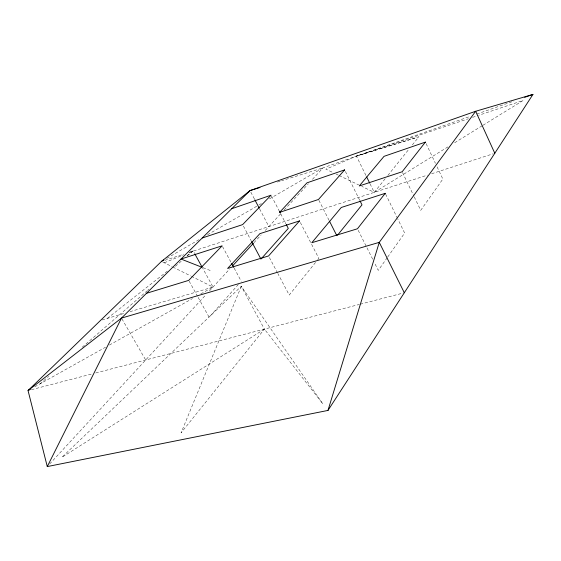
<?xml version="1.0" encoding="UTF-8"?>
<svg xmlns="http://www.w3.org/2000/svg" width="561" height="561" viewBox="0 0 561 561"><rect width="100%" height="100%" fill="white"/><g stroke="black" fill="none" stroke-linecap="round" stroke-linejoin="round"><path stroke-width="0.42" stroke-dasharray="2.81 2.1" d="M387.237 257.688L378.275 270.36L374.418 262.66M387.735 256.98L404.656 233.046L397.805 219.028M385.148 178.805L374.257 192.36L361.782 186.378M387.868 175.418L409.102 148.981M412.37 144.913L418.906 136.786L356.431 156.119L325.906 169.177L332.925 172.543M315.548 262.429L289.231 295.051L277.884 273.586M317.743 259.715L318.837 258.355L300.324 222.436M238.362 284.455L209.141 317.267L197.886 296.937M49.648 464.01L205.922 294.735M209.463 290.9L229.645 269.042M254.007 242.654L261.138 234.926M265.297 230.424L280.654 213.79M284.189 209.961L308.354 183.791M312.477 179.317L323.087 167.83L470.16 116.386M40.027 383.871L48.604 376.417M82.271 347.175L146.961 290.984M147.62 290.409L148.938 289.266M175.348 266.328L181.946 260.599M187.227 256.012L193.166 250.851L194.401 253.102M107.326 318.396L167.76 270.844M186.988 255.711L193.166 250.851L189.527 252.359M447.966 146.877L374.257 192.36L370.085 183.882M454.662 142.739L482.208 125.741M482.958 125.278L523.161 100.468L479.199 115.138M166.785 258.341L199.253 239.533M207.556 234.729L258.151 205.431M258.909 204.996L261.924 203.243M269.476 198.875L323.087 167.83L281.566 180.768M34.789 386.802L105.559 347.196M109.374 345.064L192.437 298.578M200.817 293.887L213.012 287.064L202.626 268.116M164.331 262.807L183.23 254.975M476.766 114.072L513.946 101.071M365.912 175.397L356.431 156.119L468.414 118.743M472.558 117.354L478.365 115.419M164.829 260.318L183.973 254.105M188.966 252.485L427.461 175.102M431.612 173.749L493.133 153.791M277.415 182.059L280.738 181.028M356.431 156.119L415.07 138.013M102.039 319.966L124.942 313.178M129.977 311.685L213.012 287.064L191.378 276.285M31.437 389.692L91.52 374.068M95.749 372.967L359.37 304.427M360.218 304.209L403.464 292.961M203.019 267.674L211.076 270.83M336.046 174.036L338.381 175.158M339.16 175.537L358.661 184.885M162.914 262.106L172.059 266.657M172.83 267.043L190.6 275.9M121.926 318.844L145.678 359.987M189.141 281.131L197.472 296.187M222.535 246.588L231.258 262.758M234.168 268.151L241.23 281.236M243.439 226.139L251.174 240.711M269.378 257.492L277.478 272.821M250.816 192.128L254.428 199.015M259.638 208.965L268.866 226.56M271.447 195.971L279.469 211.413M280.675 213.734L285.886 223.769M318.865 200.256L329.09 220.403M358.213 230.312L372.876 259.575M345.394 171.449L359.678 200.207M385.617 194.106L397.419 218.25M402.525 172.55L413.899 196.161M414.277 196.946L420.729 210.326L442.846 179.05L436.907 166.47M426.143 143.679L435.42 163.328M241.286 286.327L181.07 432.861L264.406 329.118L241.286 286.327L61.808 457.376L264.406 329.118L322.905 403.941L241.286 286.327"/><path stroke-width="0.84" d="M327.975 410.428L379.264 242.359L475.672 111.267L532.95 94.423L327.975 410.428L47.278 466.577L28.05 390.568L161.498 261.398L250.01 190.6L475.672 111.267L494.795 153.251M47.278 466.577L121.492 318.094L250.01 190.6L259.974 187.493M337.498 235.227L361.992 204.87L360.064 200.985M261.524 258.46L288.291 228.404L286.285 224.54M232.619 265.823L253.418 243.292M161.498 261.398L163.763 260.087M30.294 389.313L28.05 390.568L121.492 318.094L379.264 242.359L404.313 292.744M524.689 97.312L532.95 94.423M231.756 208.713L271.047 195.2L242.625 224.61L202.248 237.983M146.498 293.291L188.72 280.374L222.121 245.816L181.014 259.049L202.212 267.359L194.814 253.853M231.672 263.53L233.755 267.38M251.58 241.475L260.942 259.112M254.827 199.779L259.238 208.201M279.469 211.413L280.269 212.963M329.482 221.181L336.558 235.129M366.67 176.939L369.706 183.11M385.232 193.328L357.441 228.776L311.783 242.738L341.27 207.479L385.232 193.328M425.406 142.108L402.146 171.764L359.257 185.971L384.047 156.337L425.406 142.108M299.539 220.908L268.565 255.956L227.605 268.481L259.869 233.671L299.539 220.908M344.622 169.892L318.473 199.485L279.637 212.346L306.993 182.837L344.622 169.892"/></g></svg>
